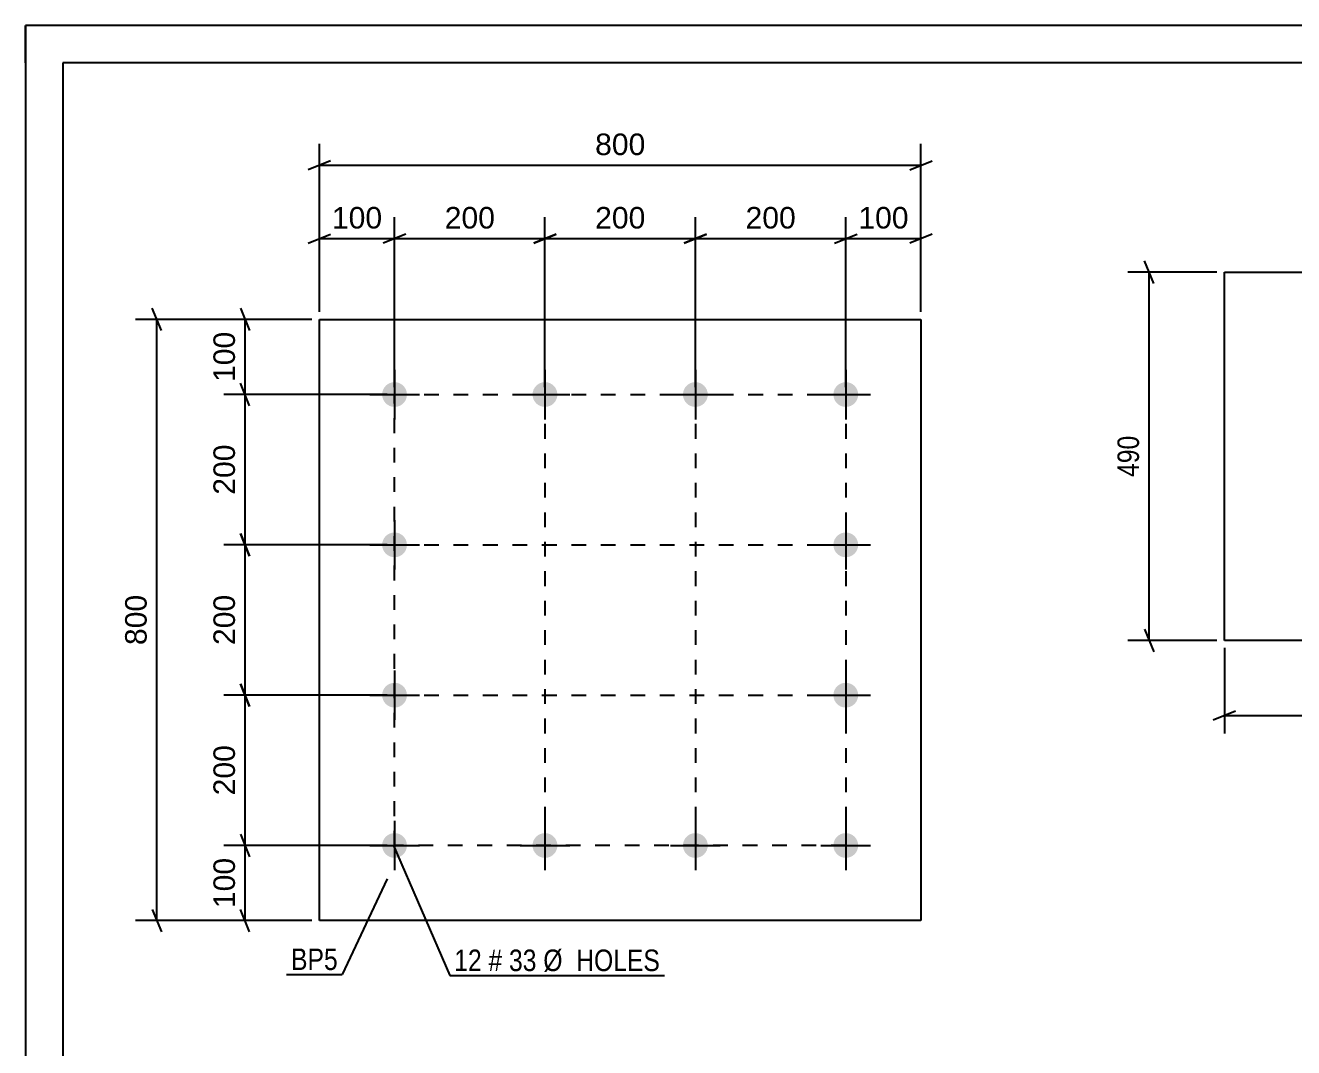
# Model space of a CAD drawing. Header units: millimetres. Extents: x 0 to 420, y 0 to 297.
# Drawn here: x 0 to 168.6, y 161 to 297 of the extents above; entities that cross this region are included whole.
import ezdxf

# ---------------------------------------------------------------- set-up
doc = ezdxf.new("R2010")
doc.units = ezdxf.units.MM
doc.linetypes.add('DXK_LINE_DOT2', pattern=[3.9198, 1.9599, -1.9599])
doc.styles.add('Arial', font='ARIAL.TTF', dxfattribs={"height": 0.2})
doc.styles.add('Arial Narrow', font='ARIALN.TTF', dxfattribs={"height": 0.2})

# ---------------------------------------------------------------- blocks, each defined once
blk = doc.blocks.new('Unknown-284929164-1132')
at = {"color": 5, "linetype": 'Continuous'}
for p, q in [((420, 297), (0, 297)), ((0, 297), (0, 0)), ((0, 292), (0, 297)), ((415, 292), (5, 292)), ((5, 292), (5, 5))]:
    blk.add_line(p, q, dxfattribs=at)
blk = doc.blocks.new('Part-284929164-1323 - 1307')
at = {"color": 2, "linetype": 'Continuous'}
for p, q in [((39.09, 177.88), (39.09, 257.88)), ((39.09, 257.88), (119.09, 257.88)), ((119.09, 257.88), (119.09, 177.88)), ((119.09, 177.88), (39.09, 177.88))]:
    blk.add_line(p, q, dxfattribs=at)
blk = doc.blocks.new('Bolt-284929164-1356 - 1307')
at = {"linetype": 'Continuous'}
for points in [[(49.09, 249.53, -1), (49.09, 246.23, -1)], [(69.09, 249.53, -1), (69.09, 246.23, -1)], [(89.09, 249.53, -1), (89.09, 246.23, -1)], [(109.09, 249.53, -1), (109.09, 246.23, -1)], [(49.09, 229.53, -1), (49.09, 226.23, -1)], [(109.09, 229.53, -1), (109.09, 226.23, -1)], [(49.09, 209.53, -1), (49.09, 206.23, -1)], [(109.09, 209.53, -1), (109.09, 206.23, -1)], [(49.09, 189.53, -1), (49.09, 186.23, -1)], [(69.09, 189.53, -1), (69.09, 186.23, -1)], [(89.09, 189.53, -1), (89.09, 186.23, -1)], [(109.09, 189.53, -1), (109.09, 186.23, -1)]]:
    blk.add_hatch(color=1, dxfattribs=at).paths.add_polyline_path(points)
at = {"color": 1, "linetype": 'Continuous'}
for p, q in [((49.09, 251.18), (49.09, 244.58)), ((69.09, 251.18), (69.09, 244.58)), ((89.09, 251.18), (89.09, 244.58)), ((109.09, 251.18), (109.09, 244.58)), ((45.79, 247.88), (52.39, 247.88)), ((65.79, 247.88), (72.39, 247.88)), ((85.79, 247.88), (92.39, 247.88)), ((105.79, 247.88), (112.39, 247.88)), ((49.09, 231.18), (49.09, 224.58)), ((109.09, 231.18), (109.09, 224.58)), ((45.79, 227.88), (52.39, 227.88)), ((105.79, 227.88), (112.39, 227.88)), ((49.09, 211.18), (49.09, 204.58)), ((109.09, 211.18), (109.09, 204.58)), ((45.79, 207.88), (52.39, 207.88)), ((105.79, 207.88), (112.39, 207.88)), ((49.09, 191.18), (49.09, 184.58)), ((69.09, 191.18), (69.09, 184.58)), ((89.09, 191.18), (89.09, 184.58)), ((109.09, 191.18), (109.09, 184.58)), ((45.79, 187.88), (52.39, 187.88)), ((65.79, 187.88), (72.39, 187.88)), ((85.79, 187.88), (92.39, 187.88)), ((105.79, 187.88), (112.39, 187.88))]:
    blk.add_line(p, q, dxfattribs=at)
blk = doc.blocks.new('Part-284929164-1721 - 1705')
at = {"color": 2, "linetype": 'Continuous'}
for p, q in [((159.43, 215.16), (159.43, 264.16)), ((159.43, 264.16), (179.43, 264.16)), ((179.53, 264.16), (199.53, 264.16)), ((199.53, 264.16), (199.53, 215.16)), ((179.43, 215.16), (159.43, 215.16)), ((199.53, 215.16), (179.53, 215.16))]:
    blk.add_line(p, q, dxfattribs=at)
blk = doc.blocks.new('Rectangle-284929164-1462 - 1307')
at = {"color": 1, "linetype": 'DXK_LINE_DOT2'}
blk.add_lwpolyline([(49.09, 247.88), (109.09, 247.88), (109.09, 187.88), (49.09, 187.88), (49.09, 247.88)], close=True, dxfattribs=at)
blk = doc.blocks.new('Line-284929164-1455 - 1307')
at = {"color": 1, "linetype": 'DXK_LINE_DOT2'}
blk.add_line((69.09, 247.88), (69.09, 187.88), dxfattribs=at)
blk = doc.blocks.new('Line-284929164-1448 - 1307')
at = {"color": 1, "linetype": 'DXK_LINE_DOT2'}
blk.add_line((89.09, 247.88), (89.09, 187.88), dxfattribs=at)
blk = doc.blocks.new('Line-284929164-1441 - 1307')
at = {"color": 1, "linetype": 'DXK_LINE_DOT2'}
blk.add_line((49.09, 227.88), (109.09, 227.88), dxfattribs=at)
blk = doc.blocks.new('Line-284929164-1433 - 1307')
at = {"color": 1, "linetype": 'DXK_LINE_DOT2'}
blk.add_line((49.09, 207.88), (109.09, 207.88), dxfattribs=at)
blk = doc.blocks.new('StraightDimension-284929164-3455 - 1307')
at = {"color": 7, "linetype": 'Continuous'}
for p, q in [((29.82, 246.38), (28.62, 249.38)), ((48.09, 247.88), (26.37, 247.88)), ((29.22, 227.88), (29.22, 247.88)), ((28.62, 229.38), (29.82, 226.38)), ((48.09, 227.88), (26.37, 227.88))]:
    blk.add_line(p, q, dxfattribs=at)
at = {"color": 0}
blk.add_wipeout([(28.47, 241.82), (24.27, 241.82), (24.27, 233.95), (28.47, 233.95)], dxfattribs=at)
at = {"color": 3, "style": 'Arial'}
blk.add_text('200', height=2.865, rotation=90.0002, dxfattribs=at).set_placement((27.87, 234.55))
blk = doc.blocks.new('StraightDimension-284929164-1423 - 1307')
at = {"color": 7, "linetype": 'Continuous'}
for p, q in [((18.08, 256.38), (16.88, 259.38)), ((38.09, 257.88), (14.63, 257.88)), ((17.48, 177.88), (17.48, 257.88)), ((16.88, 179.38), (18.08, 176.38)), ((38.09, 177.88), (14.63, 177.88))]:
    blk.add_line(p, q, dxfattribs=at)
at = {"color": 0}
blk.add_wipeout([(16.73, 221.82), (12.53, 221.82), (12.53, 213.95), (16.73, 213.95)], dxfattribs=at)
at = {"color": 3, "style": 'Arial'}
blk.add_text('800', height=2.865, rotation=90.0002, dxfattribs=at).set_placement((16.13, 214.55))
blk = doc.blocks.new('StraightDimension-284929164-1364 - 1307')
at = {"color": 7, "linetype": 'Continuous'}
for p, q in [((28.62, 259.38), (29.82, 256.38)), ((38.09, 257.88), (26.37, 257.88)), ((29.22, 247.88), (29.22, 257.88)), ((29.82, 246.38), (28.62, 249.38)), ((48.09, 247.88), (26.37, 247.88))]:
    blk.add_line(p, q, dxfattribs=at)
at = {"color": 0}
blk.add_wipeout([(28.47, 256.82), (24.27, 256.82), (24.27, 248.95), (28.47, 248.95)], dxfattribs=at)
at = {"color": 3, "style": 'Arial'}
blk.add_text('100', height=2.865, rotation=90.0002, dxfattribs=at).set_placement((27.87, 249.55))
blk = doc.blocks.new('StraightDimension-284929164-1374 - 1307')
at = {"color": 7, "linetype": 'Continuous'}
for p, q in [((28.62, 189.38), (29.82, 186.38)), ((48.09, 187.88), (26.37, 187.88)), ((29.22, 177.88), (29.22, 187.88)), ((29.82, 176.38), (28.62, 179.38)), ((38.09, 177.88), (26.37, 177.88))]:
    blk.add_line(p, q, dxfattribs=at)
at = {"color": 0}
blk.add_wipeout([(28.47, 186.82), (24.27, 186.82), (24.27, 178.95), (28.47, 178.95)], dxfattribs=at)
at = {"color": 3, "style": 'Arial'}
blk.add_text('100', height=2.865, rotation=90.0002, dxfattribs=at).set_placement((27.87, 179.55))
blk = doc.blocks.new('StraightDimension-284929164-3457 - 1307')
at = {"color": 7, "linetype": 'Continuous'}
for p, q in [((49.09, 248.88), (49.09, 271.47)), ((69.09, 248.88), (69.09, 271.47)), ((50.59, 269.22), (47.59, 268.02)), ((49.09, 268.62), (69.09, 268.62)), ((67.59, 268.02), (70.59, 269.22))]:
    blk.add_line(p, q, dxfattribs=at)
at = {"color": 0}
blk.add_wipeout([(63.03, 269.37), (63.03, 273.57), (55.16, 273.57), (55.16, 269.37)], dxfattribs=at)
at = {"color": 3, "style": 'Arial'}
blk.add_text('200', height=2.865, dxfattribs=at).set_placement((55.76, 269.97))
blk = doc.blocks.new('StraightDimension-284929164-1385 - 1307')
at = {"color": 7, "linetype": 'Continuous'}
for p, q in [((39.09, 258.88), (39.09, 281.24)), ((119.09, 258.88), (119.09, 281.24)), ((40.59, 278.99), (37.59, 277.79)), ((39.09, 278.39), (119.09, 278.39)), ((117.59, 277.79), (120.59, 278.99))]:
    blk.add_line(p, q, dxfattribs=at)
at = {"color": 0}
blk.add_wipeout([(83.03, 279.14), (83.03, 283.34), (75.16, 283.34), (75.16, 279.14)], dxfattribs=at)
at = {"color": 3, "style": 'Arial'}
blk.add_text('800', height=2.865, dxfattribs=at).set_placement((75.76, 279.74))
blk = doc.blocks.new('StraightDimension-284929164-1400 - 1307')
at = {"color": 7, "linetype": 'Continuous'}
for p, q in [((109.09, 248.88), (109.09, 271.47)), ((119.09, 258.88), (119.09, 271.47)), ((107.59, 268.02), (110.59, 269.22)), ((109.09, 268.62), (119.09, 268.62)), ((120.59, 269.22), (117.59, 268.02))]:
    blk.add_line(p, q, dxfattribs=at)
at = {"color": 0}
blk.add_wipeout([(118.03, 269.37), (118.03, 273.57), (110.16, 273.57), (110.16, 269.37)], dxfattribs=at)
at = {"color": 3, "style": 'Arial'}
blk.add_text('100', height=2.865, dxfattribs=at).set_placement((110.76, 269.97))
blk = doc.blocks.new('StraightDimension-284929164-1410 - 1307')
at = {"color": 7, "linetype": 'Continuous'}
for p, q in [((39.09, 258.88), (39.09, 271.47)), ((49.09, 248.88), (49.09, 271.47)), ((37.59, 268.02), (40.59, 269.22)), ((39.09, 268.62), (49.09, 268.62)), ((50.59, 269.22), (47.59, 268.02))]:
    blk.add_line(p, q, dxfattribs=at)
at = {"color": 0}
blk.add_wipeout([(48.03, 269.37), (48.03, 273.57), (40.16, 273.57), (40.16, 269.37)], dxfattribs=at)
at = {"color": 3, "style": 'Arial'}
blk.add_text('100', height=2.865, dxfattribs=at).set_placement((40.76, 269.97))
blk = doc.blocks.new('StraightDimension-284929164-3451 - 1307')
at = {"color": 7, "linetype": 'Continuous'}
for p, q in [((29.82, 206.38), (28.62, 209.38)), ((48.09, 207.88), (26.37, 207.88)), ((29.22, 187.88), (29.22, 207.88)), ((28.62, 189.38), (29.82, 186.38)), ((48.09, 187.88), (26.37, 187.88))]:
    blk.add_line(p, q, dxfattribs=at)
at = {"color": 0}
blk.add_wipeout([(28.47, 201.82), (24.27, 201.82), (24.27, 193.95), (28.47, 193.95)], dxfattribs=at)
at = {"color": 3, "style": 'Arial'}
blk.add_text('200', height=2.865, rotation=90.0002, dxfattribs=at).set_placement((27.87, 194.55))
blk = doc.blocks.new('StraightDimension-284929164-3453 - 1307')
at = {"color": 7, "linetype": 'Continuous'}
for p, q in [((29.82, 226.38), (28.62, 229.38)), ((48.09, 227.88), (26.37, 227.88)), ((29.22, 207.88), (29.22, 227.88)), ((28.62, 209.38), (29.82, 206.38)), ((48.09, 207.88), (26.37, 207.88))]:
    blk.add_line(p, q, dxfattribs=at)
at = {"color": 0}
blk.add_wipeout([(28.47, 221.82), (24.27, 221.82), (24.27, 213.95), (28.47, 213.95)], dxfattribs=at)
at = {"color": 3, "style": 'Arial'}
blk.add_text('200', height=2.865, rotation=90.0002, dxfattribs=at).set_placement((27.87, 214.55))
blk = doc.blocks.new('StraightDimension-284929164-3459 - 1307')
at = {"color": 7, "linetype": 'Continuous'}
for p, q in [((69.09, 248.88), (69.09, 271.47)), ((89.09, 248.88), (89.09, 271.47)), ((70.59, 269.22), (67.59, 268.02)), ((69.09, 268.62), (89.09, 268.62)), ((87.59, 268.02), (90.59, 269.22))]:
    blk.add_line(p, q, dxfattribs=at)
at = {"color": 0}
blk.add_wipeout([(83.03, 269.37), (83.03, 273.57), (75.16, 273.57), (75.16, 269.37)], dxfattribs=at)
at = {"color": 3, "style": 'Arial'}
blk.add_text('200', height=2.865, dxfattribs=at).set_placement((75.76, 269.97))
blk = doc.blocks.new('StraightDimension-284929164-3461 - 1307')
at = {"color": 7, "linetype": 'Continuous'}
for p, q in [((89.09, 248.88), (89.09, 271.47)), ((109.09, 248.88), (109.09, 271.47)), ((90.59, 269.22), (87.59, 268.02)), ((89.09, 268.62), (109.09, 268.62)), ((107.59, 268.02), (110.59, 269.22))]:
    blk.add_line(p, q, dxfattribs=at)
at = {"color": 0}
blk.add_wipeout([(103.03, 269.37), (103.03, 273.57), (95.16, 273.57), (95.16, 269.37)], dxfattribs=at)
at = {"color": 3, "style": 'Arial'}
blk.add_text('200', height=2.865, dxfattribs=at).set_placement((95.76, 269.97))
blk = doc.blocks.new('StraightDimension-284929164-1724 - 1705')
at = {"color": 7, "linetype": 'Continuous'}
for p, q in [((159.43, 214.16), (159.43, 202.76)), ((199.53, 214.16), (199.53, 202.76)), ((160.93, 205.76), (157.93, 204.56)), ((198.03, 204.56), (201.03, 205.76)), ((159.43, 205.16), (199.53, 205.16))]:
    blk.add_line(p, q, dxfattribs=at)
at = {"color": 0}
blk.add_wipeout([(182.82, 205.91), (182.82, 210.11), (176.14, 210.11), (176.14, 205.91)], dxfattribs=at)
at = {"color": 3, "style": 'Arial Narrow'}
blk.add_text('490', height=2.863, dxfattribs=at).set_placement((176.74, 206.51))
blk = doc.blocks.new('StraightDimension-284929164-1735 - 1705')
at = {"color": 7, "linetype": 'Continuous'}
for p, q in [((150.03, 262.66), (148.83, 265.66)), ((158.43, 264.16), (146.58, 264.16)), ((149.43, 215.16), (149.43, 264.16)), ((148.83, 216.66), (150.03, 213.66)), ((158.43, 215.16), (146.58, 215.16))]:
    blk.add_line(p, q, dxfattribs=at)
at = {"color": 0}
blk.add_wipeout([(148.68, 243), (144.48, 243), (144.48, 236.32), (148.68, 236.32)], dxfattribs=at)
at = {"color": 3, "style": 'Arial Narrow'}
blk.add_text('490', height=2.863, rotation=90.0002, dxfattribs=at).set_placement((148.08, 236.92))
blk = doc.blocks.new('Mark-284929164-1319 - 1307')
at = {"color": 0}
blk.add_wipeout([(41.54, 171.31), (41.54, 174.31), (35.33, 174.31), (35.33, 171.31)], dxfattribs=at)
blk.add_wipeout([(41.54, 171.31), (41.54, 174.31), (35.33, 174.31), (35.33, 171.31)], dxfattribs=at)
at = {"color": 30, "linetype": 'Continuous'}
for p in [(48.12, 183.43), (34.73, 170.71)]:
    blk.add_line(p, (42.14, 170.71), dxfattribs=at)
at = {"color": 3, "style": 'Arial Narrow'}
blk.add_text('BP5', height=2.863, dxfattribs=at).set_placement((35.33, 171.31))
blk = doc.blocks.new('Mark-284929164-1352 - 1307')
at = {"color": 0}
for points in [[(60.68, 171.17), (60.68, 174.17), (57.03, 174.17), (57.03, 171.17)], [(63.41, 171.17), (63.41, 174.17), (61.58, 174.17), (61.58, 171.17)], [(67.97, 171.17), (67.97, 174.17), (64.31, 174.17), (64.31, 171.17)], [(84.4, 171.17), (84.4, 174.17), (68.87, 174.17), (68.87, 171.17)]]:
    blk.add_wipeout(points, dxfattribs=at)
for points in [[(60.68, 171.17), (60.68, 174.17), (57.03, 174.17), (57.03, 171.17)], [(63.41, 171.17), (63.41, 174.17), (61.58, 174.17), (61.58, 171.17)], [(67.97, 171.17), (67.97, 174.17), (64.31, 174.17), (64.31, 171.17)], [(84.4, 171.17), (84.4, 174.17), (68.87, 174.17), (68.87, 171.17)]]:
    blk.add_wipeout(points, dxfattribs=at)
at = {"color": 7, "linetype": 'Continuous'}
for p, q in [((48.92, 187.98), (56.43, 170.57)), ((56.43, 170.57), (85, 170.57))]:
    blk.add_line(p, q, dxfattribs=at)
at = {"color": 3, "style": 'Arial Narrow'}
for s, height, p in [('12', 2.863, (57.03, 171.17)), ('#', 2.86, (61.58, 171.17)), ('33', 2.863, (64.31, 171.17)), ('Ø  HOLES', 2.863, (68.87, 171.17))]:
    blk.add_text(s, height=height, dxfattribs=at).set_placement(p)

msp = doc.modelspace()

# ---------------------------------------------------------------- block references
for name in ['Unknown-284929164-1132', 'Part-284929164-1721 - 1705', 'Part-284929164-1323 - 1307', 'Bolt-284929164-1356 - 1307', 'Rectangle-284929164-1462 - 1307', 'Line-284929164-1455 - 1307', 'Line-284929164-1448 - 1307', 'Line-284929164-1441 - 1307', 'Line-284929164-1433 - 1307']:
    msp.add_blockref(name, (0, 0))

# ---------------------------------------------------------------- next in the draw order: block references
for name in ['StraightDimension-284929164-3455 - 1307', 'StraightDimension-284929164-1724 - 1705']:
    msp.add_blockref(name, (0, 0))

# ---------------------------------------------------------------- next in the draw order: block references
for name in ['StraightDimension-284929164-1735 - 1705', 'StraightDimension-284929164-1423 - 1307']:
    msp.add_blockref(name, (0, 0))

# ---------------------------------------------------------------- next in the draw order: block references
for name in ['StraightDimension-284929164-1364 - 1307', 'StraightDimension-284929164-1374 - 1307']:
    msp.add_blockref(name, (0, 0))

# ---------------------------------------------------------------- next in the draw order: block references
for name in ['StraightDimension-284929164-3457 - 1307', 'StraightDimension-284929164-3451 - 1307', 'Mark-284929164-1319 - 1307']:
    msp.add_blockref(name, (0, 0))

# ---------------------------------------------------------------- next in the draw order: block references
for name in ['StraightDimension-284929164-1385 - 1307', 'StraightDimension-284929164-3453 - 1307', 'Mark-284929164-1352 - 1307']:
    msp.add_blockref(name, (0, 0))

# ---------------------------------------------------------------- next in the draw order: block references
for name in ['StraightDimension-284929164-1410 - 1307', 'StraightDimension-284929164-3459 - 1307', 'StraightDimension-284929164-1400 - 1307']:
    msp.add_blockref(name, (0, 0))

# ---------------------------------------------------------------- next in the draw order: block references
msp.add_blockref('StraightDimension-284929164-3461 - 1307', (0, 0))

doc.saveas('drawing.dxf')
